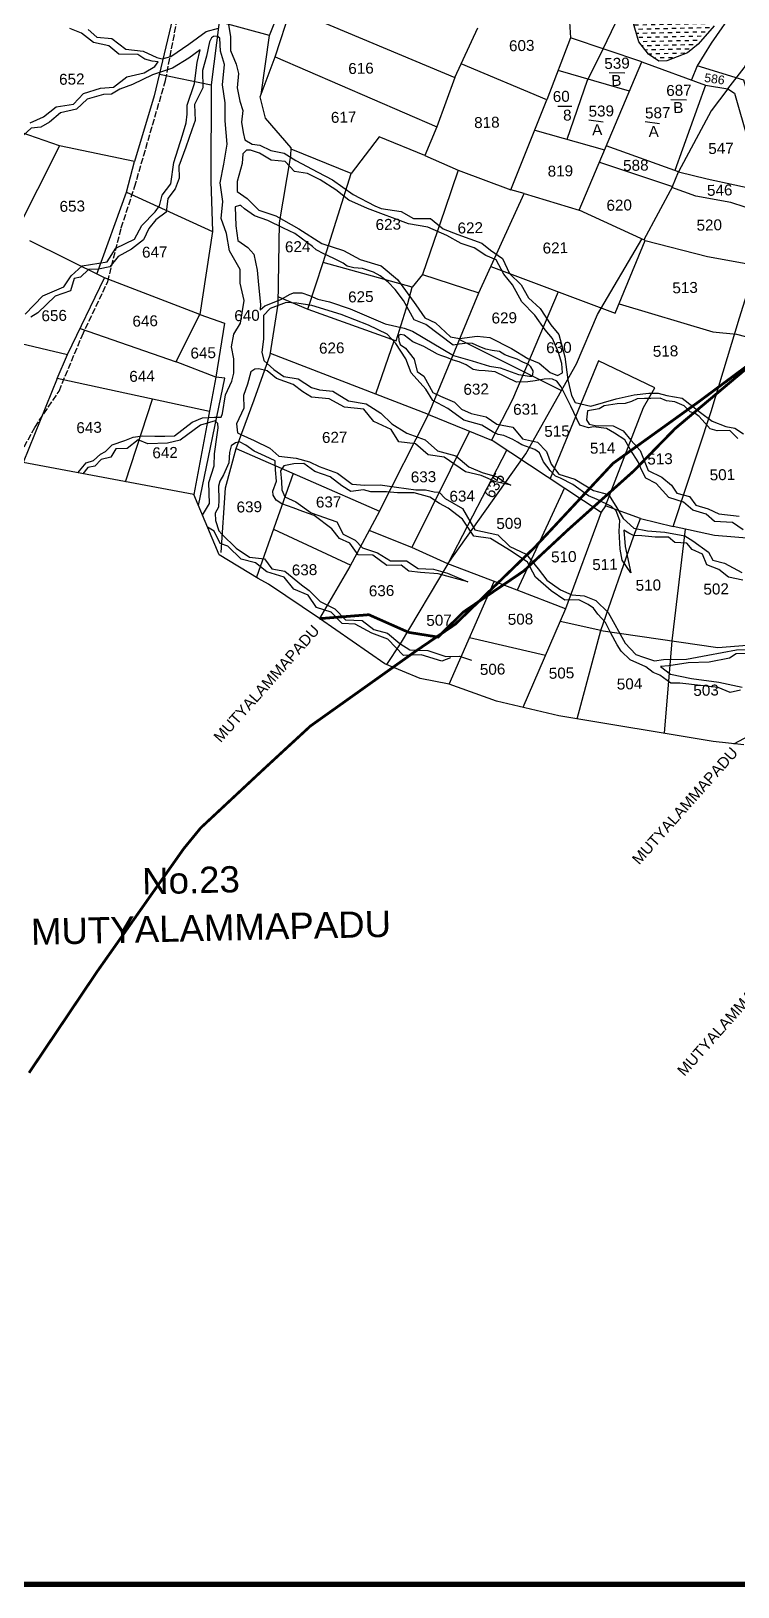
# Model space of a CAD drawing. Header units: millimetres. Extents: x 364796 to 377572, y 1836794 to 1850679.
# Drawn here: x 372195 to 373506, y 1836794 to 1839681 of the extents above; entities that cross this region are included whole.
import ezdxf

# ---------------------------------------------------------------- set-up
doc = ezdxf.new("R2010")
doc.units = ezdxf.units.MM
doc.linetypes.add('ACAD_ISO02W100', pattern=[15, 12, -3])
doc.linetypes.add('BORDER', pattern=[44.45, 12.7, -6.35, 12.7, -6.35, 0, -6.35])
doc.layers.add('BND', color=6, linetype='BORDER', lineweight=30)
for name, color, linetype in [('CARTTRCK', 31, 'ACAD_ISO02W100'), ('NALA', 4, 'Continuous'), ('ROAD', 1, 'Continuous'), ('ROADS', 50, 'Continuous'), ('SY.AREA', 7, 'Continuous'), ('TEXT', 7, 'Continuous'), ('WATER', 4, 'Continuous')]:
    doc.layers.add(name, color=color, linetype=linetype)
doc.styles.get("Standard").update_dxf_attribs({"font": 'arial.ttf', "height": 2.5})

msp = doc.modelspace()

# ---------------------------------------------------------------- hatches: boundary and pattern name
at = {"layer": 'WATER'}
h = msp.add_hatch(dxfattribs=at)
h.set_pattern_fill('DASH', color=256, scale=2.432025, angle=1.2909, style=0)
h.set_pattern_definition([(1.29095, (368861.6305, 1841909.4825), (7.545755, 7.893684), [7.72168, -7.72168])])
h.paths.add_polyline_path([(373566.9, 1839817.2), (373574.2, 1839837.2), (373564.5, 1839849.9), (373554.8, 1839860), (373541.5, 1839876.9), (373522.3, 1839887.6), (373497.3, 1839888.8), (373469.7, 1839887.3), (373439.7, 1839883.2), (373409, 1839871.3), (373403.2, 1839860.9), (373377.9, 1839835.3), (373344.4, 1839792.4), (373315.1, 1839756.5), (373307.9, 1839730.5), (373310.3, 1839701.3), (373322.4, 1839661.1), (373340.1, 1839638.3), (373359.4, 1839625.8), (373374, 1839626.2), (373412.4, 1839640.8), (373432.7, 1839656.8), (373462.1, 1839691), (373485.5, 1839722.5), (373504, 1839741), (373543.4, 1839790)])
h.paths.add_polyline_path([(373383.7, 1839760.6), (373441.3, 1839761.9), (373440.6, 1839792.9), (373383, 1839791.6)], flags=24)
h.paths.add_polyline_path([(373515, 1839834), (373572.6, 1839835.3), (373571.9, 1839866.4), (373514.3, 1839865.1)], flags=24)

# ---------------------------------------------------------------- linework, layer by layer
at = {"const_width": 10}
msp.add_lwpolyline([(364800.9, 1850674), (377567.1, 1850674), (377567.1, 1836799.2), (364800.9, 1836799.2)], close=True, dxfattribs=at)
at = {"layer": 'BND', "linetype": 'ByBlock'}
msp.add_lwpolyline([(373517, 1838356.7), (373460.4, 1838363.3), (373173.9, 1838410.7), (373058.4, 1838437.8), (372970.6, 1838469.4), (372916.9, 1838480.1), (372851, 1838507.3), (372729.8, 1838591), (372635.3, 1838655.2), (372616.2, 1838665.6), (372544, 1838709.5), (372496.9, 1838821.1), (372180.3, 1838880.8)], dxfattribs=at)
at = {"layer": 'CARTTRCK'}
msp.add_lwpolyline([(372167.6, 1838883.2), (372201.7, 1838946), (372246.6, 1839013.4), (372289.3, 1839115.8), (372336.9, 1839216.1), (372362.2, 1839316), (372386.7, 1839391.7), (372444.2, 1839589.7), (372470, 1839724.5)], dxfattribs=at)
at = {"layer": 'NALA'}
for points in [[(372559.7, 1839700.6), (372564.5, 1839671.3), (372565, 1839645.4), (372575.2, 1839619.7), (372579.7, 1839602.7), (372576.9, 1839576), (372582.2, 1839551.5), (372587.4, 1839533.9), (372585.1, 1839512.6), (372588.3, 1839492.9), (372591.3, 1839479.3), (372605.2, 1839471.4), (372618.9, 1839469.9), (372639.7, 1839459.5), (372664.4, 1839454.5), (372685.9, 1839441.4), (372726.7, 1839419.8), (372753.7, 1839405.3), (372792.6, 1839378.2), (372832.7, 1839357.3), (372844.5, 1839352.1), (372881.5, 1839346.7), (372904.4, 1839333.6), (372935.8, 1839333.6), (372959.5, 1839314.4), (372986.4, 1839304), (373031.2, 1839288), (373047.2, 1839274.7), (373069.3, 1839259.6), (373082.2, 1839231.2), (373103.9, 1839210.5), (373117.4, 1839186.3), (373139.1, 1839166.3), (373158.9, 1839136), (373173.7, 1839118.5), (373184.8, 1839077.1), (373190.6, 1839034.2), (373197.4, 1839005), (373204.5, 1838992.2), (373233.5, 1838985.6), (373280.4, 1838999), (373313.7, 1839006.6), (373341, 1839009.2), (373358.1, 1839009.6), (373374.6, 1839005.2), (373402.7, 1839000.4), (373436.8, 1838973.8), (373458.4, 1838957.2), (373483.9, 1838947.6), (373500.4, 1838944.5), (373516.3, 1838933.9)], [(372192.8, 1839511.2), (372218, 1839522.1), (372241, 1839540.8), (372273.6, 1839545.7), (372292.3, 1839565.8), (372323.6, 1839575.2), (372347.5, 1839577.3), (372372.5, 1839596.6), (372404.5, 1839604), (372424.5, 1839615.9), (372430.6, 1839624.3), (372419.6, 1839625.7), (372406, 1839629), (372392.8, 1839638), (372357.5, 1839638.8), (372339, 1839653.9), (372310.8, 1839660), (372288.1, 1839677.2), (372266.6, 1839686)], [(372281.3, 1838861.8), (372296.7, 1838880.4), (372310.6, 1838884.3), (372323.3, 1838896), (372332.6, 1838901.4), (372345.3, 1838913.6), (372368.5, 1838921.4), (372384.4, 1838928), (372401.5, 1838930.5), (372424.4, 1838929.4), (372443.1, 1838929.8), (372460.7, 1838930.2), (372493.9, 1838955.9), (372513, 1838963.6), (372535.3, 1838964.6), (372547.7, 1838964.9), (372549.7, 1838971.7), (372555.6, 1839006.1), (372567.5, 1839031.8), (372570.8, 1839046.4), (372570.9, 1839073.2), (372566.3, 1839095.4), (372570.9, 1839118.9), (372583, 1839139.4), (372589.8, 1839181.1), (372582.8, 1839213.6), (372582.8, 1839239.1), (372562.8, 1839273.3), (372557.4, 1839305.8), (372547.4, 1839333.6), (372550.3, 1839364.9), (372545.4, 1839399.5), (372552.4, 1839434.4), (372558.3, 1839471.8), (372554.7, 1839514.8), (372555, 1839548.5), (372549.6, 1839581.6), (372553.4, 1839619.6), (372546.1, 1839643.8), (372545, 1839668.4), (372539.7, 1839671.9), (372533.5, 1839671.3), (372529.4, 1839668.6), (372525.9, 1839661.7), (372520.3, 1839634.6), (372512.6, 1839608), (372513.3, 1839576.3), (372497.9, 1839544.9), (372499.1, 1839515.3), (372492.7, 1839498), (372482, 1839466.2), (372468.7, 1839430.6), (372469.8, 1839408.3), (372461.9, 1839388.9), (372448.3, 1839370.5), (372445.2, 1839345), (372426.3, 1839331), (372413.2, 1839314.7), (372403.2, 1839294.2), (372380.8, 1839276.6), (372356.5, 1839263.2), (372340.8, 1839243.7), (372319.6, 1839239.5), (372301, 1839238.6), (372286.2, 1839224.8), (372274.8, 1839221.9), (372267.6, 1839199.5), (372239.2, 1839189.5), (372207.2, 1839158.7), (372194.4, 1839150.6)], [(372300.4, 1839684.2), (372316.8, 1839670), (372344.4, 1839667.6), (372370.3, 1839647.9), (372402.6, 1839644), (372427.8, 1839632.6), (372438.2, 1839629.7), (372454.2, 1839634.2), (372487.5, 1839656.8), (372519.7, 1839680.3), (372542.4, 1839686.5)], [(372183.7, 1839156.1), (372216.7, 1839190), (372255.3, 1839206.5), (372269.4, 1839227), (372289.8, 1839245.6), (372335.8, 1839253.4), (372351.9, 1839278.2), (372386.8, 1839295), (372400.3, 1839320.8), (372425.2, 1839345.7), (372433, 1839357.2), (372437.7, 1839377), (372453.9, 1839397.6), (372459.8, 1839437.2), (372475.8, 1839488.4), (372482.5, 1839510.9), (372484.2, 1839527), (372484.4, 1839544.1), (372498.1, 1839584.3), (372502.9, 1839622.8), (372508.6, 1839646.8), (372487.7, 1839631.3), (372456.9, 1839612.5), (372420.3, 1839600.2), (372382.8, 1839582.2), (372359.6, 1839573.4), (372344.2, 1839564.2), (372329.2, 1839563.9), (372298.9, 1839555.1), (372279, 1839536.5), (372249.6, 1839529.6), (372229.2, 1839512.1), (372212.8, 1839502.9), (372195.2, 1839501.4), (372173.8, 1839481.7)], [(373515.1, 1838662.2), (373489, 1838667.8), (373470.9, 1838682.4), (373448.8, 1838690.8), (373440.2, 1838710.4), (373421.5, 1838719.6), (373411.7, 1838730.9), (373389.1, 1838732.5), (373377.3, 1838742.5), (373352.7, 1838741.9), (373328, 1838744.8), (373312.3, 1838745.1), (373304, 1838749.7), (373294.3, 1838754.9), (373297, 1838724.9), (373307.7, 1838676), (373291.4, 1838699.5), (373287.5, 1838719.9), (373286.1, 1838753.4), (373287, 1838773.2), (373280.5, 1838790.8), (373271.4, 1838798.8), (373244.8, 1838812.1), (373228.9, 1838819.2), (373199.8, 1838839.7), (373176.9, 1838851.5), (373168, 1838855.4), (373158.1, 1838866.1), (373145.5, 1838882.2), (373138.3, 1838898.5), (373129.2, 1838905.1), (373105.1, 1838913.4), (373097.5, 1838918.7), (373088.5, 1838923.3), (373071.9, 1838931.1), (373061.6, 1838932.9), (373052, 1838936.8), (373031.1, 1838950), (372997.8, 1838959.2), (372967.9, 1838981.1), (372940.2, 1838995.5), (372927.4, 1839017), (372900.1, 1839047.1), (372890, 1839072.9), (372871.5, 1839101.8), (372855.4, 1839119.2), (372820.9, 1839135.5), (372770.3, 1839155.3), (372715.9, 1839171.9), (372687.7, 1839176.7), (372667.9, 1839177.6), (372638.1, 1839166.7), (372626, 1839153.5), (372625.7, 1839109.7), (372622.8, 1839085.8), (372626.6, 1839070.1), (372645.4, 1839053.5), (372663.5, 1839040.2), (372690.3, 1839036.2), (372715.3, 1839019.7), (372729.7, 1839015.3), (372754.4, 1839013.1), (372783.5, 1838995.3), (372816.5, 1838989.9), (372843.5, 1838972.1), (372863.8, 1838952.7), (372892.2, 1838934.9), (372926, 1838922.7), (372949, 1838902.7), (372982.7, 1838893.2), (373007.1, 1838872.6), (373031.9, 1838862.2), (373059.5, 1838854), (373072.7, 1838844.7), (373085.1, 1838838.8), (373056.9, 1838845), (373030, 1838856.7), (373000.5, 1838863.6), (372960.9, 1838890.7), (372931.4, 1838894.8), (372907.7, 1838915.4), (372876.8, 1838918.8), (372862.7, 1838941.8), (372830.9, 1838956.7), (372811.9, 1838979.5), (372776.3, 1838983.5), (372747.9, 1838998.6), (372715, 1839001.9), (372699.1, 1839011.8), (372681, 1839025.8), (372650, 1839036.7), (372632.6, 1839050.6), (372617.4, 1839054.4), (372609.9, 1839054.2), (372602.5, 1839049.3), (372596.2, 1839025.9), (372589.1, 1839005.3), (372589.7, 1838981.4), (372576, 1838952.4), (372576.9, 1838941.5), (372577.7, 1838936), (372583.9, 1838932.7), (372608.8, 1838921.7), (372637.8, 1838907.3), (372654.6, 1838892.7), (372686.8, 1838888.6), (372711.5, 1838882.3), (372729.5, 1838873.2), (372763.3, 1838861), (372790.4, 1838840.4), (372813.7, 1838838.9), (372842.4, 1838839.5), (372872.6, 1838834.7), (372908.9, 1838830.1), (372926.7, 1838829.8), (372942.5, 1838826.1), (372952.1, 1838825.6), (372963.3, 1838814.2), (372995.4, 1838795.4), (373018.1, 1838755.6), (373060.7, 1838746.4), (373083.1, 1838725), (373113.5, 1838710.7), (373135.3, 1838683.2), (373151.5, 1838662.3), (373177.2, 1838644.5), (373197.9, 1838635.4), (373221.2, 1838633.2), (373242.6, 1838624.8), (373265.7, 1838602.1), (373296.8, 1838545.6), (373316.5, 1838524.2), (373330.9, 1838519.8), (373351.6, 1838512.7), (373367.9, 1838515.1), (373411, 1838516.1), (373450.5, 1838523.1), (373503.6, 1838533.2), (373525.4, 1838533.7)], [(373515.9, 1838755.8), (373496.4, 1838769.7), (373462.9, 1838771), (373447.5, 1838785), (373422.8, 1838792.6), (373405.3, 1838807.2), (373378, 1838815.9), (373354.2, 1838842), (373335.5, 1838851.9), (373327.6, 1838867.4), (373321.1, 1838882.3), (373307, 1838904.5), (373296.3, 1838922.7), (373277.5, 1838935.2), (373262.3, 1838943.8), (373238.3, 1838946.7), (373228.8, 1838945.1), (373212.9, 1838949.8), (373196.4, 1838985.6), (373178.5, 1839021.4), (373170.1, 1839031.5), (373162.4, 1839035.4), (373156.3, 1839035.9), (373146.7, 1839035.7), (373129.7, 1839032.6), (373116.1, 1839030.2), (373095.6, 1839029.8), (373055.5, 1839048.7), (373037, 1839051), (373025.4, 1839051.4), (373015.1, 1839053.2), (373001.9, 1839061.8), (372988.8, 1839067.7), (372977.7, 1839070.8), (372966, 1839075.3), (372955, 1839079.2), (372948.8, 1839081.8), (372923.2, 1839096.2), (372903.2, 1839104.7), (372887.1, 1839117.3), (372880.1, 1839118.4), (372876.7, 1839116.3), (372876.9, 1839107.4), (372879.8, 1839100), (372889.7, 1839092.7), (372905.2, 1839072.6), (372911.2, 1839049.5), (372923.7, 1839040.9), (372940.1, 1839010.5), (372954.6, 1839004), (372980.2, 1838993), (372993.5, 1838979.6), (373011.4, 1838971.8), (373038.9, 1838965.6), (373059, 1838951.7), (373088.6, 1838946.2), (373106.8, 1838924.8), (373134.3, 1838918.6), (373151.1, 1838901.2), (373159.8, 1838877.5), (373173.9, 1838859.4), (373203.5, 1838849.8), (373238.5, 1838829), (373266, 1838821.5), (373279.5, 1838799.9), (373293, 1838777), (373313.2, 1838759), (373338.6, 1838754.1), (373370.8, 1838751.4), (373407.9, 1838744.7), (373422.4, 1838735.5), (373451.6, 1838714.3), (373459.5, 1838699.5), (373481.5, 1838693.8), (373513.3, 1838676.8)], [(373506.3, 1838925.5), (373490.9, 1838940.2), (373467.7, 1838939.7), (373454.6, 1838943.5), (373444.8, 1838954.2), (373434.2, 1838966.2), (373426.6, 1838971.5), (373417.6, 1838974.7), (373406.4, 1838986.1), (373389.2, 1838993.2), (373373.4, 1838994.9), (373361.7, 1839000.1), (373344.6, 1838999.7), (373333, 1838999.5), (373319.3, 1838999.2), (373308.5, 1838994.1), (373297, 1838990.5), (373282, 1838989.4), (373258.1, 1838986.2), (373248.7, 1838980.5), (373238.5, 1838978.2), (373226.9, 1838976.6), (373225.2, 1838960.2), (373230.2, 1838952.1), (373241.1, 1838949.6), (373274.7, 1838949), (373293.3, 1838939.8), (373307.4, 1838922.4), (373324.9, 1838903), (373339.4, 1838865.8), (373365, 1838853.4), (373383.1, 1838838.7), (373393, 1838823.9), (373416.4, 1838817.6), (373428.4, 1838801.5), (373451.1, 1838794.5), (373470.6, 1838785.5), (373508.3, 1838780.9)], [(372513, 1838782.9), (372525.7, 1838804.8), (372524.8, 1838843.7), (372534.4, 1838874.7), (372535.3, 1838896.6), (372539.9, 1838932.2), (372541.7, 1838945.2), (372541.5, 1838953.4), (372536.6, 1838958.1), (372508.8, 1838949.9), (372471.1, 1838922.4), (372448, 1838916.5), (372411.1, 1838915.6), (372393.2, 1838922.7), (372373, 1838906.6), (372351.8, 1838906.1), (372342.6, 1838890.9), (372324.9, 1838886.4), (372312.9, 1838873.8), (372300, 1838871.5), (372290.9, 1838860)], [(373510.7, 1838458.2), (373491.7, 1838453.7), (373469.6, 1838463.5), (373398.3, 1838471.4), (373381.9, 1838471.1), (373361.1, 1838486.3), (373348.7, 1838490.8), (373335.4, 1838501.4), (373306.4, 1838514.4), (373289.7, 1838530.4), (373281.9, 1838542.6), (373270.4, 1838564.2), (373260.4, 1838583.7), (373246.4, 1838599.1), (373238, 1838610.6), (373228.2, 1838617.2), (373211, 1838625.7), (373185, 1838625.1), (373159.5, 1838642.6), (373130.9, 1838667.9), (373115.9, 1838695.6), (373085.4, 1838716.1), (373047.3, 1838739.8), (373016.4, 1838743.9), (372995.2, 1838775.5), (372968.7, 1838796.1), (372952.8, 1838804.6), (372934.8, 1838816.5), (372905.2, 1838824.7), (372874.4, 1838824.7), (372853.9, 1838826.3), (372825.2, 1838826.3), (372811.4, 1838830.1), (372788.2, 1838826.8), (372771.6, 1838837.4), (372749.6, 1838854.4), (372721.4, 1838864), (372700.5, 1838878.6), (372682.1, 1838878.2), (372663.7, 1838874.3), (372657.8, 1838865.3), (372659.6, 1838845.5), (372659.9, 1838829.8), (372665.7, 1838817), (372685.7, 1838807.9), (372714.2, 1838787.4), (372761.8, 1838770.7), (372773.9, 1838747.7), (372796, 1838736.6), (372809.6, 1838722.1), (372837.2, 1838713.2), (372861.4, 1838698), (372891.5, 1838698), (372913, 1838684.2), (372941.1, 1838682.7), (372967.2, 1838675.1), (373005.2, 1838659.6), (372950.2, 1838674.1), (372917.3, 1838676.7), (372895.4, 1838679), (372881.4, 1838690.3), (372854.8, 1838689.7), (372829.1, 1838708.9), (372801.7, 1838709.7), (372786.2, 1838731.2), (372766.8, 1838739.6), (372752.8, 1838757.7), (372720.1, 1838782.3), (372698.7, 1838790), (372680.8, 1838796.4), (372660.1, 1838804.1), (372649.7, 1838810.7), (372644, 1838820.2), (372643.2, 1838827.7), (372650, 1838845.9), (372648.1, 1838867.1), (372647.7, 1838884.1), (372629.1, 1838892.6), (372608.4, 1838901.7), (372593.1, 1838912.9), (372581.3, 1838918.8), (372573.8, 1838917.3), (372565.8, 1838911.6), (372562.6, 1838899.3), (372561.7, 1838880.1), (372551.9, 1838858.1), (372544.7, 1838846.3), (372542.2, 1838836.7), (372543.4, 1838811.4), (372542.4, 1838797.7), (372536.5, 1838786.7), (372536.8, 1838773), (372543.3, 1838754), (372548.9, 1838748), (372575.5, 1838722), (372599.8, 1838704.8), (372627.9, 1838702), (372641.3, 1838683.2), (372665.4, 1838678.9), (372696.2, 1838653.9), (372710.8, 1838643.3), (372731.1, 1838622.6), (372758.1, 1838609.5), (372778.3, 1838588.8), (372809.1, 1838587.4), (372830.7, 1838570.8), (372856.2, 1838563.9), (372879.2, 1838544.6), (372897.2, 1838533.4), (372930.7, 1838532.1), (372964.5, 1838520.6), (372989.7, 1838521.1), (373011.8, 1838514.1)], [(372972.7, 1838518), (372957.1, 1838512.2), (372918.6, 1838523.6), (372885.8, 1838522.9), (372856.4, 1838553), (372826.8, 1838563.9), (372796.3, 1838581), (372771.7, 1838581.8), (372751.4, 1838603.2), (372724.5, 1838611.5), (372709, 1838634.3), (372682, 1838645.4), (372664.4, 1838668.2), (372632.1, 1838677.7), (372611.2, 1838694.3), (372584.4, 1838701.2), (372559.9, 1838725.2), (372545.5, 1838730.4), (372534.7, 1838753.4), (372522.3, 1838760.9)], [(373519.5, 1838526.1), (373503.1, 1838525.7), (373490.3, 1838517.9), (373452.8, 1838510.2), (373413.9, 1838509.3), (373377.8, 1838503.7), (373362.8, 1838502), (373380.9, 1838488.1), (373420, 1838480.1), (373470.8, 1838473.1), (373514, 1838463.8)]]:
    msp.add_lwpolyline(points, dxfattribs=at)
for points in [[(372586.2, 1839435.7), (372577.4, 1839402.1), (372577.2, 1839383.6), (372595.9, 1839370.4), (372617.6, 1839349), (372648.6, 1839338.8), (372691.5, 1839314.5), (372734.5, 1839287.4), (372774.5, 1839274), (372805.6, 1839257.6), (372844.5, 1839245.7), (372874.4, 1839220.4), (372889.2, 1839200.2), (372908.3, 1839173.4), (372925.3, 1839149.1), (372945.3, 1839140), (372973.2, 1839114), (372989.7, 1839111), (373022.4, 1839115.1), (373045.7, 1839112.9), (373085.8, 1839092), (373116.3, 1839073.5), (373137.7, 1839065.1), (373157.9, 1839047.8), (373171.7, 1839042), (373180.5, 1839047), (373179.4, 1839064.7), (373173.5, 1839085.1), (373162, 1839110.8), (373148.6, 1839126.9), (373129.5, 1839154.4), (373105.1, 1839179.2), (373088, 1839210.2), (373071.8, 1839230.3), (373057.5, 1839256.6), (373038.2, 1839265.1), (373016.7, 1839278.9), (372992.6, 1839287.3), (372966.3, 1839301.7), (372930.8, 1839317.7), (372895.1, 1839323.8), (372819.2, 1839352.1), (372784, 1839367.7), (372760.3, 1839387), (372731.2, 1839405.4), (372707.7, 1839417.2), (372683.7, 1839420.8), (372666.2, 1839439.5), (372640.2, 1839441.6), (372618.7, 1839454.8), (372602.1, 1839460.6), (372594.6, 1839460.4), (372587.9, 1839453.4)], [(372573.1, 1839355.4), (372574.5, 1839320), (372578.6, 1839292.7), (372596.6, 1839279.5), (372607.9, 1839267.4), (372614, 1839237.5), (372616.7, 1839210.3), (372620.2, 1839173.7), (372619.7, 1839164.1), (372628.5, 1839171.2), (372658.3, 1839183.4), (372674.5, 1839192.7), (372681.9, 1839195.6), (372697, 1839195.9), (372711.4, 1839190.8), (372726.6, 1839183.6), (372748.6, 1839178.6), (372786.5, 1839165.8), (372851.4, 1839137.9), (372887.1, 1839129.9), (372902.3, 1839124.7), (372978.5, 1839079.3), (373012.9, 1839069.2), (373045.3, 1839059.7), (373065.2, 1839056.7), (373098.9, 1839043.8), (373119.5, 1839040.8), (373122.9, 1839040.9), (373125.6, 1839043), (373126.1, 1839050.6), (373121.9, 1839058), (373117.7, 1839062.7), (373107.3, 1839067.2), (373096.9, 1839072.4), (373083.8, 1839076.9), (373073.5, 1839080.8), (373063.8, 1839086.7), (373050.1, 1839088.5), (373038.4, 1839090.9), (373027.4, 1839095.5), (373013.6, 1839101.3), (373005.3, 1839102.5), (372989, 1839100.1), (372978.1, 1839098.4), (372927.3, 1839136.9), (372905.2, 1839145.3), (372886, 1839181.1), (372870.5, 1839201.9), (372857.2, 1839215.2), (372842.6, 1839227.2), (372830.1, 1839233.8), (372809.4, 1839240.8), (372793.7, 1839241.8), (372781.3, 1839245), (372773.7, 1839250.9), (372756.4, 1839259.4), (372737.7, 1839267.9), (372723.9, 1839275.1), (372716.9, 1839281.7), (372707.9, 1839288.4), (372684.2, 1839305.6), (372662.8, 1839315.4), (372634.3, 1839330), (372609.5, 1839338.3), (372590.7, 1839351.6), (372583.7, 1839357.6), (372581.7, 1839357.5)]]:
    msp.add_lwpolyline(points, close=True, dxfattribs=at)
at = {"layer": 'ROAD'}
msp.add_lwpolyline([(373498.4, 1838358.9), (373584.8, 1838404.7), (373665.7, 1838451.5), (373758.2, 1838489.1), (373900, 1838518.5), (374005, 1838556.8), (374055, 1838574.7), (374163.2, 1838603.3), (374280.9, 1838628.8), (374381.5, 1838667.3), (374519.8, 1838721.7), (374613.4, 1838746.6), (374718.7, 1838811.4), (374773.5, 1838853.6), (374829.9, 1838905.6), (374874.8, 1838940.9), (374951.2, 1838978.9), (375064.1, 1839035.1), (375174.4, 1839062.4), (375278.7, 1839078.5), (375301.2, 1839079.1)], dxfattribs=at)
at = {"layer": 'ROADS', "color": 40, "const_width": 5}
for points in [[(372191, 1837748.2), (372317.4, 1837936.2), (372478, 1838164.2), (372509.5, 1838202.7), (372627.5, 1838312.8), (372712.9, 1838391.6), (372907.3, 1838529.9), (372981.7, 1838580.6), (373129.8, 1838724), (373274.5, 1838879.2), (373433.9, 1838993.8), (373624.4, 1839135.1), (373792.1, 1839263.1), (373827.2, 1839295.7), (373923.7, 1839385.5), (374042, 1839502.3), (374187.7, 1839633.4), (374337.5, 1839782.4)], [(372191, 1837748.2), (372317.4, 1837936.2), (372478, 1838164.2), (372509.5, 1838202.7), (372627.5, 1838312.8), (372712.9, 1838391.6), (372907.3, 1838529.9), (372981.7, 1838580.6), (373129.8, 1838724), (373274.5, 1838879.2), (373433.9, 1838993.8), (373624.4, 1839135.1), (373792.1, 1839263.1), (373827.2, 1839295.7), (373923.7, 1839385.5), (374042, 1839502.3), (374187.7, 1839633.4), (374337.5, 1839782.4)], [(374312.2, 1839735.1), (374203.4, 1839634.9), (374046, 1839487.7), (373934.9, 1839379.2), (373842.3, 1839290), (373777.5, 1839245.8), (373542.4, 1839072.2), (373389.8, 1838943.8), (373312.6, 1838864.8), (373191.3, 1838756.2), (373109.1, 1838679.6), (372996.5, 1838603.1), (372949.8, 1838556.8), (372895.4, 1838565.5), (372821.4, 1838598.3), (372729.8, 1838591)]]:
    msp.add_lwpolyline(points, dxfattribs=at)
at = {"layer": 'SY.AREA'}
for points in [[(372647.8, 1839633.7), (372676.9, 1839722.6), (372713.5, 1839802.6), (372743.9, 1839876.1), (372756.1, 1839903.5), (372790.9, 1840002.4), (372922.7, 1839943.8), (373023, 1840158.8), (373021.9, 1840197.6), (372890.3, 1840210)], [(372637.3, 1839673.4), (372681.9, 1839784.8)], [(372193.4, 1839774.8), (372460.5, 1839716.9), (372423.2, 1839560.9), (372386.7, 1839439.1), (372247.6, 1839468.7), (372162, 1839497.8)], [(373256, 1839648.6), (373309.7, 1839761.1)], [(373487.7, 1839574.1), (373517.8, 1839613), (373603.8, 1839776), (373559.7, 1839777.9), (373500.3, 1839722.3), (373456.4, 1839658.9), (373430.7, 1839616.8)], [(373052.5, 1839747.6), (373192.9, 1839708.2), (373195.8, 1839669.1)], [(372621.5, 1839563.9), (372637.3, 1839673.4), (372543.9, 1839698.5), (372528.9, 1839581.4), (372528.1, 1839403.1), (372531.3, 1839309.4)], [(372676.9, 1839722.6), (372981, 1839595.1), (373023.8, 1839687.5)], [(373109.9, 1839379.7), (373211.4, 1839349.2), (373328.1, 1839624.1), (373195.8, 1839669.1), (373151.7, 1839553.8)], [(373256, 1839648.6), (373226.4, 1839589.8), (373189, 1839480.4)], [(372547.6, 1838713.6), (372555.3, 1838833.7), (372575.2, 1838906.9), (372608.4, 1838997.2), (372638.6, 1839080.6), (372653.3, 1839174.5), (372655.5, 1839325.4), (372676.7, 1839449.9), (372677.2, 1839464.8), (372629.5, 1839519.7), (372619.8, 1839559.5), (372647.8, 1839633.7), (372947.6, 1839503.7), (372925.6, 1839450.4), (372840.8, 1839485.3), (372788.7, 1839416.9), (372677.1, 1839462.5)], [(372925.6, 1839450.4), (372987.4, 1839423), (373085, 1839386.8), (373151.7, 1839553.8), (372992.7, 1839620.5)], [(373328.1, 1839624.1), (373445.9, 1839581.2), (373487.7, 1839574.1), (373456.6, 1839533.4), (373395.9, 1839420.1), (373261.9, 1839468.2)], [(373395.9, 1839420.1), (373449, 1839407.3), (373552, 1839384.8), (373599.7, 1839326.7), (373564.6, 1839430.6), (373517, 1839590), (373430.7, 1839616.8), (373420.1, 1839590.6)], [(372432.9, 1839601.5), (372528.9, 1839581.4)], [(372981, 1839595.1), (372947.6, 1839503.7)], [(373305.1, 1839569.8), (373172.4, 1839608)], [(373445.9, 1839581.2), (373389, 1839422.6)], [(373487.7, 1839574.1), (373499.9, 1839566.4), (373552, 1839384.8)], [(373129.1, 1839497.3), (373258.7, 1839460.7)], [(372247.6, 1839468.7), (372166, 1839306.1)], [(372316.7, 1839230.5), (372371.9, 1839382.5), (372386.7, 1839439.1)], [(373249.1, 1839438), (373384.5, 1839392.7), (373395.9, 1839420.1)], [(372987.4, 1839423), (372962.6, 1839350.5), (372921.1, 1839229.9), (372901.7, 1839206.3), (372736.6, 1839252.1), (372788.7, 1839416.9)], [(372371.9, 1839382.5), (372531.3, 1839309.4), (372507.8, 1839155.7), (372330.7, 1839223.5)], [(372921.1, 1839229.9), (373025.2, 1839195.5), (373109.9, 1839379.7), (373085, 1839386.8)], [(373384.5, 1839392.7), (373331.7, 1839293.8)], [(373334, 1839292.7), (373449.9, 1839263.3), (373535.1, 1839247.7), (373601.8, 1839234), (373599.7, 1839328.3), (373493.2, 1839363.5), (373428.2, 1839374.8), (373383.7, 1839391.2)], [(373047.6, 1839244.3), (373278.6, 1839157.9), (373334, 1839292.7), (373211.4, 1839349.2)], [(372967.8, 1838692.7), (373037.2, 1838790.3), (373112.7, 1838897), (373206.7, 1839063.7), (373245.5, 1839155.6), (373328.1, 1839295.4)], [(371892.4, 1839152.4), (371865.8, 1839095.5), (372088.9, 1839063.3), (372113.1, 1839116.5), (372262.6, 1839080.9), (372330.7, 1839223.5), (372192.7, 1839291.9)], [(372653.5, 1839187.9), (372708.1, 1839165.1), (372736.6, 1839252.1)], [(373545.5, 1838738.2), (373462.5, 1838745.4), (373386.1, 1838761.8), (373456.4, 1838975.1), (373509.3, 1839149.5), (373532.9, 1839224.2), (373539, 1839246.9)], [(372708.1, 1839165.1), (372871.9, 1839106.5), (372893.6, 1839175.7), (372901.7, 1839206.3)], [(373285.8, 1839175.4), (373459.9, 1839123.4), (373503.4, 1839118.9), (373584.5, 1839098.1), (373601.8, 1839234), (373744.1, 1839204.8), (373839.9, 1839190.5), (373801, 1839068.5), (373765.7, 1838945.5), (373741.3, 1838862.7), (373726.6, 1838795), (373682.9, 1838803.9), (373554.7, 1838830), (373572.1, 1838982.4), (373582.1, 1839062.2), (373584.5, 1839098.1)], [(372932.2, 1838969.6), (373025.2, 1839195.5)], [(373172.5, 1839197.6), (373087.9, 1838997.4), (373049, 1838922.4)], [(372285.8, 1839129.5), (372464.2, 1839067.5), (372484.8, 1839110.4), (372507.8, 1839155.7), (372553.8, 1839139.1), (372537.7, 1839038.8), (372464.2, 1839067.5)], [(372868.1, 1839107.8), (372833.9, 1839007.7)], [(372989.6, 1839109.2), (373179, 1839014.6)], [(372525.8, 1838975.5), (372243.1, 1839036.6), (372262.6, 1839080.9)], [(372841.2, 1838790.3), (372932.2, 1838969.6), (372639, 1839083.3)], [(373260.7, 1838800.6), (373330.8, 1838983.1), (373351.8, 1839019.3), (373247.4, 1839069.4), (373157.9, 1838851.2)], [(372243.1, 1839036.6), (372180.3, 1838880.8)], [(372537.7, 1839038.8), (372496.9, 1838821.1)], [(372505.4, 1838800.9), (372554.4, 1839037.2), (372537.7, 1839038.8)], [(372369.9, 1838845.1), (372420.1, 1838998.4)], [(372932.2, 1838969.6), (373051.9, 1838921.2), (373252.7, 1838788.7), (373186.1, 1838609), (373096.6, 1838644), (372967.8, 1838692.7), (372901, 1838722.8), (372822, 1838754.4)], [(373008.4, 1838938.8), (372901, 1838722.8)], [(372575.2, 1838906.9), (372841.2, 1838790.3), (372786.4, 1838687.8), (372729.8, 1838591)], [(373077.5, 1838904.3), (372967.8, 1838692.7), (372879.7, 1838544.2), (372854.1, 1838506)], [(372681.3, 1838860.4), (372612.7, 1838667.8)], [(373184.5, 1838833.7), (373096.6, 1838644)], [(373252, 1838569.3), (373313.3, 1838744.4), (373325.5, 1838776.8), (373260.7, 1838800.6), (373252.7, 1838788.7)], [(373325.5, 1838776.8), (373386.1, 1838761.8)], [(372644.6, 1838757.2), (372787.7, 1838690.1)], [(373408.2, 1838757.1), (373383.6, 1838549.8), (373369.2, 1838378.4)], [(372970.6, 1838469.4), (373054, 1838660.1)], [(373252, 1838569.3), (373468.8, 1838537.2), (373523.6, 1838541.5), (373539.2, 1838675.7)], [(373186.1, 1838609), (373107.1, 1838426.4)], [(373207.8, 1838405.1), (373252, 1838569.3), (373176.1, 1838586)], [(373008.4, 1838555.8), (373149, 1838523.2)]]:
    msp.add_lwpolyline(points, dxfattribs=at)
at = {"layer": 'TEXT'}
for p, q in [((373267.1, 1839604.2), (373296.1, 1839604)), ((373382, 1839554.2), (373411, 1839554)), ((373172.2, 1839541.9), (373198, 1839541.9)), ((373229.5, 1839516.6), (373256.2, 1839513.2)), ((373334.1, 1839513.4), (373360.8, 1839510))]:
    msp.add_line(p, q, dxfattribs=at)
at = {"layer": 'WATER'}
msp.add_lwpolyline([(373462.1, 1839691), (373432.7, 1839656.8), (373412.4, 1839640.8), (373374, 1839626.2), (373359.4, 1839625.8), (373340.1, 1839638.3), (373322.4, 1839661.1), (373310.3, 1839701.3)], dxfattribs=at)

# ---------------------------------------------------------------- texts
at = {"layer": 'TEXT'}
for s, height, rotation, p in [('603', 20.27, 1.2909, (373081.7, 1839643.8)), ('616', 20.27, 1.2909, (372783.5, 1839601.6)), ('539', 20.27, 1.2909, (373258.5, 1839610.9)), ('652', 20.27, 1.2909, (372246.9, 1839581.5)), ('B', 20.3, 1.2909, (373271.4, 1839579.2)), ('687', 20.27, 1.2909, (373373.4, 1839560.8)), ('586', 16.21, 352.0335, (373443, 1839587.2)), ('60', 20.27, 1.2909, (373162.9, 1839549.6)), ('617', 20.27, 1.2909, (372751.2, 1839510.9)), ('8', 20.3, 1.2909, (373182, 1839515.1)), ('539', 20.27, 1.2909, (373229.3, 1839522.3)), ('587', 20.27, 1.2909, (373334, 1839519.1)), ('B', 20.3, 1.2909, (373386.3, 1839529.1)), ('818', 20.27, 1.2909, (373017, 1839501.2)), ('A', 20.3, 1.2909, (373235.9, 1839487.9)), ('A', 20.3, 1.2909, (373340.6, 1839484.7)), ('547', 20.27, 1.2909, (373451.4, 1839453.1)), ('588', 20.27, 1.2909, (373293.4, 1839421.6)), ('819', 20.27, 1.2909, (373153.4, 1839411.1)), ('546', 20.27, 1.2909, (373449, 1839375.5)), ('653', 20.27, 1.2909, (372247.8, 1839345.7)), ('620', 20.27, 1.2909, (373262.5, 1839347.7)), ('623', 20.27, 1.2909, (372834.1, 1839312)), ('622', 20.27, 1.2909, (372986.2, 1839305.6)), ('520', 20.27, 1.2909, (373429.6, 1839310.8)), ('647', 20.27, 1.2909, (372400.8, 1839260.7)), ('624', 20.27, 1.2909, (372666, 1839270.7)), ('621', 20.27, 1.2909, (373144.1, 1839268.4)), ('513', 20.27, 1.2909, (373384.8, 1839194.6)), ('625', 20.27, 1.2909, (372783.2, 1839177.7)), ('656', 20.27, 1.2909, (372214.2, 1839142.7)), ('646', 20.27, 1.2909, (372383, 1839132.7)), ('640', 20.27, 1.2909, (372572, 1839142.9)), ('629', 20.27, 1.2909, (373049.3, 1839138.5)), ('645', 20.27, 1.2909, (372490.7, 1839073.5)), ('626', 20.27, 1.2909, (372729.2, 1839082.6)), ('630', 20.27, 1.2909, (373150.7, 1839083.4)), ('518', 20.27, 1.2909, (373348.5, 1839076.8)), ('644', 20.27, 1.2909, (372377.2, 1839030.3)), ('632', 20.27, 1.2909, (372997.1, 1839006.2)), ('631', 20.27, 1.2909, (373089.3, 1838969)), ('643', 20.27, 1.2909, (372279, 1838935)), ('515', 20.27, 1.2909, (373147.1, 1838928.3)), ('627', 20.27, 1.2909, (372734.7, 1838916.9)), ('514', 20.27, 1.2909, (373231.8, 1838897)), ('642', 20.27, 1.2909, (372420, 1838888.4)), ('513', 20.27, 1.2909, (373338.2, 1838876.8)), ('633', 20.27, 1.2909, (372899.4, 1838843.5)), ('635', 20.27, 60.3039, (373051.4, 1838812.5)), ('501', 20.27, 1.2909, (373454, 1838847.5)), ('639', 20.27, 1.2909, (372576.2, 1838787.8)), ('637', 20.27, 1.2909, (372723.4, 1838796.9)), ('634', 20.27, 1.2909, (372971.2, 1838807.8)), ('509', 20.27, 1.2909, (373058.2, 1838757.1)), ('510', 20.27, 1.2909, (373159.8, 1838695.2)), ('638', 20.27, 1.2909, (372678.7, 1838670.9)), ('511', 20.27, 1.2909, (373236.1, 1838681)), ('510', 20.27, 1.2909, (373316.6, 1838642.5)), ('636', 20.27, 1.2909, (372821.6, 1838632.2)), ('502', 20.27, 1.2909, (373442.4, 1838635.4)), ('508', 20.27, 1.2909, (373079.4, 1838579.4)), ('MUTYALAMMAPADU', 20.267, 48.4084, (372546.7, 1838359.6)), ('507', 20.27, 1.2909, (372928.3, 1838577.4)), ('506', 20.27, 1.2909, (373027.6, 1838486.4)), ('505', 20.27, 1.2909, (373155.5, 1838479.3)), ('504', 20.27, 1.2909, (373281.7, 1838459.3)), ('503', 20.27, 1.2909, (373423.7, 1838447.5)), ('MUTYALAMMAPADU', 20.267, 48.4084, (373323, 1838132.8)), ('No.23', 48.64, 1.2909, (372401.3, 1838079.3)), ('MUTYALAMMAPADU', 48.641, 1.2909, (372195.1, 1837985.5)), ('MUTYALAMMAPADU', 20.267, 48.4084, (373406.8, 1837740.5))]:
    msp.add_text(s, height=height, rotation=rotation, dxfattribs=at).set_placement(p)

doc.saveas('drawing.dxf')
